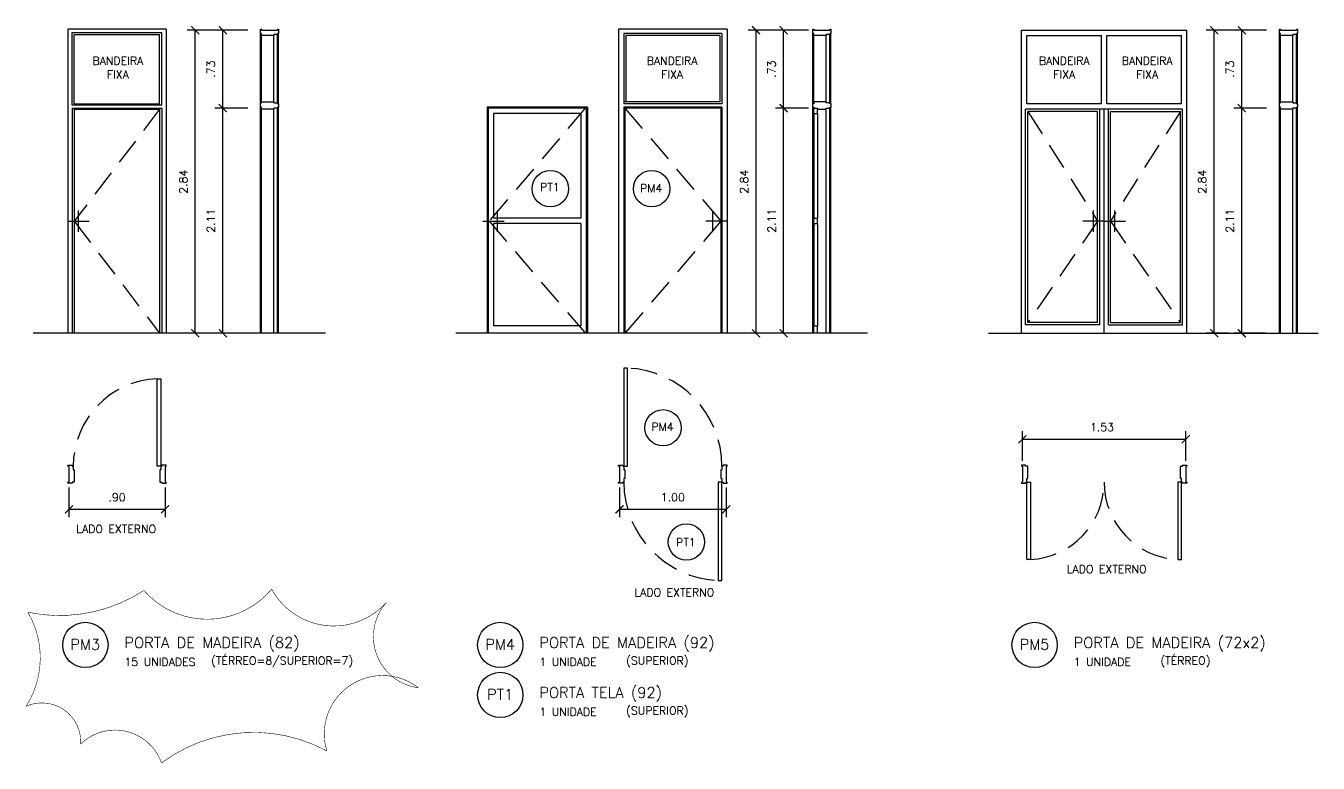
# Model space of a CAD drawing. Header units: millimetres. Extents: x 193 to 586, y 108 to 133.
# Drawn here: x 205.35 to 217.46, y 125.13 to 132.04 of the extents above; entities that cross this region are included whole.
import ezdxf

# ---------------------------------------------------------------- set-up
doc = ezdxf.new("R2010")
doc.units = ezdxf.units.MM
doc.linetypes.add('HIDDEN', pattern=[0.375, 0.25, -0.125])
for name, color, linetype in [('CAIX', 2, 'Continuous'), ('CAIXN', 7, 'Continuous'), ('COTAS', 1, 'Continuous'), ('LPROJ', 7, 'HIDDEN'), ('LVISTA02', 1, 'Continuous'), ('NOTAS', 2, 'Continuous'), ('REVEST', 2, 'Continuous')]:
    doc.layers.add(name, color=color, linetype=linetype)
doc.styles.add('100-50', font='romans.shx', dxfattribs={"height": 0.125})
doc.styles.add('60-50', font='romans.shx', dxfattribs={"height": 0.075})
doc.dimstyles.new('50', dxfattribs={"dimtxt": 0.1, "dimasz": 2.5, "dimexe": 1.25, "dimexo": 0.625, "dimgap": 0.075, "dimtad": 1, "dimzin": 0, "dimdsep": 46, "dimtxsty": '60-50', "dimcen": 2.5, "dimclrt": 3, "dimadec": 0, "dimazin": 0, "dimtfac": 1, "dimtmove": 0, "dimatfit": 3, "dimfxl": 1, "dimarcsym": 0})

# ---------------------------------------------------------------- blocks, each defined once
blk = doc.blocks.new('_ARCHTICK')
at = {"color": 0, "linetype": 'ByBlock', "const_width": 0.15}
blk.add_lwpolyline([(-0.5, -0.5), (0.5, 0.5)], dxfattribs=at)
blk = doc.blocks.new('*D14')
at = {"color": 0, "linetype": 'ByBlock'}
for p, q in [((56.908, 234.06), (56.6, 234.06)), ((56.675, 231.95), (56.675, 234.06)), ((56.898, 231.95), (56.6, 231.95))]:
    blk.add_line(p, q, dxfattribs=at)
at = {"layer": 'DEFPOINTS', "color": 0, "linetype": 'ByBlock'}
for p in [(56.675, 234.06), (56.958, 234.06), (56.948, 231.95)]:
    blk.add_point(p, dxfattribs=at)
at = {"color": 0, "linetype": 'ByBlock', "xscale": 0.075, "yscale": 0.075, "zscale": 0.075}
for p, rotation in [((56.675, 234.06), 90), ((56.675, 231.95), 270)]:
    blk.add_blockref('_ARCHTICK', p, dxfattribs=dict(at, rotation=rotation))
at = {"color": 3, "linetype": 'ByBlock', "insert": (56.563, 233.005), "char_height": 0.075, "attachment_point": 5, "rotation": 90, "style": '60-50'}
blk.add_mtext('2.11', dxfattribs=at)
blk = doc.blocks.new('*D15')
at = {"color": 0, "linetype": 'ByBlock'}
for p, q in [((56.908, 234.79), (56.6, 234.79)), ((56.675, 234.06), (56.675, 234.79))]:
    blk.add_line(p, q, dxfattribs=at)
at = {"layer": 'DEFPOINTS', "color": 0, "linetype": 'ByBlock'}
for p in [(56.675, 234.79), (56.958, 234.79), (56.958, 234.06)]:
    blk.add_point(p, dxfattribs=at)
at = {"color": 0, "linetype": 'ByBlock', "xscale": 0.075, "yscale": 0.075, "zscale": 0.075}
for p, rotation in [((56.675, 234.79), 90), ((56.675, 234.06), 270)]:
    blk.add_blockref('_ARCHTICK', p, dxfattribs=dict(at, rotation=rotation))
at = {"color": 3, "linetype": 'ByBlock', "insert": (56.563, 234.425), "char_height": 0.075, "attachment_point": 5, "rotation": 90, "style": '60-50'}
blk.add_mtext('.73', dxfattribs=at)
blk = doc.blocks.new('*D16')
at = {"color": 0, "linetype": 'ByBlock'}
for p, q in [((56.625, 234.79), (56.342, 234.79)), ((56.417, 231.95), (56.417, 234.79)), ((56.55, 231.95), (56.342, 231.95))]:
    blk.add_line(p, q, dxfattribs=at)
at = {"layer": 'DEFPOINTS', "color": 0, "linetype": 'ByBlock'}
for p in [(56.417, 234.79), (56.675, 234.79), (56.6, 231.95)]:
    blk.add_point(p, dxfattribs=at)
at = {"color": 0, "linetype": 'ByBlock', "xscale": 0.075, "yscale": 0.075, "zscale": 0.075}
for p, rotation in [((56.417, 234.79), 90), ((56.417, 231.95), 270)]:
    blk.add_blockref('_ARCHTICK', p, dxfattribs=dict(at, rotation=rotation))
at = {"color": 3, "linetype": 'ByBlock', "insert": (56.305, 233.37), "char_height": 0.075, "attachment_point": 5, "rotation": 90, "style": '60-50'}
blk.add_mtext('2.84', dxfattribs=at)
blk = doc.blocks.new('*D17')
at = {"color": 0, "linetype": 'ByBlock'}
for p, q in [((60.359, 230.504), (60.359, 230.225)), ((61.26, 230.504), (61.26, 230.225)), ((60.359, 230.3), (61.26, 230.3))]:
    blk.add_line(p, q, dxfattribs=at)
at = {"layer": 'DEFPOINTS', "color": 0, "linetype": 'ByBlock'}
for p in [(60.359, 230.554), (61.26, 230.554), (61.26, 230.3)]:
    blk.add_point(p, dxfattribs=at)
at = {"color": 0, "linetype": 'ByBlock', "xscale": 0.075, "yscale": 0.075, "zscale": 0.075, "rotation": 180}
blk.add_blockref('_ARCHTICK', (60.359, 230.3), dxfattribs=at)
at = {"color": 0, "linetype": 'ByBlock', "xscale": 0.075, "yscale": 0.075, "zscale": 0.075}
blk.add_blockref('_ARCHTICK', (61.26, 230.3), dxfattribs=at)
at = {"color": 3, "linetype": 'ByBlock', "insert": (60.81, 230.413), "char_height": 0.075, "attachment_point": 5, "style": '60-50'}
blk.add_mtext('.90', dxfattribs=at)
blk = doc.blocks.new('*D18')
at = {"color": 0, "linetype": 'ByBlock'}
for p, q in [((61.949, 234.06), (61.642, 234.06)), ((61.717, 231.95), (61.717, 234.06)), ((61.939, 231.95), (61.642, 231.95))]:
    blk.add_line(p, q, dxfattribs=at)
at = {"layer": 'DEFPOINTS', "color": 0, "linetype": 'ByBlock'}
for p in [(61.717, 234.06), (61.999, 234.06), (61.989, 231.95)]:
    blk.add_point(p, dxfattribs=at)
at = {"color": 0, "linetype": 'ByBlock', "xscale": 0.075, "yscale": 0.075, "zscale": 0.075}
for p, rotation in [((61.717, 234.06), 90), ((61.717, 231.95), 270)]:
    blk.add_blockref('_ARCHTICK', p, dxfattribs=dict(at, rotation=rotation))
at = {"color": 3, "linetype": 'ByBlock', "insert": (61.605, 233.005), "char_height": 0.075, "attachment_point": 5, "rotation": 90, "style": '60-50'}
blk.add_mtext('2.11', dxfattribs=at)
blk = doc.blocks.new('*D19')
at = {"color": 0, "linetype": 'ByBlock'}
for p, q in [((61.949, 234.79), (61.642, 234.79)), ((61.717, 234.06), (61.717, 234.79))]:
    blk.add_line(p, q, dxfattribs=at)
at = {"layer": 'DEFPOINTS', "color": 0, "linetype": 'ByBlock'}
for p in [(61.717, 234.79), (61.999, 234.79), (61.999, 234.06)]:
    blk.add_point(p, dxfattribs=at)
at = {"color": 0, "linetype": 'ByBlock', "xscale": 0.075, "yscale": 0.075, "zscale": 0.075}
for p, rotation in [((61.717, 234.79), 90), ((61.717, 234.06), 270)]:
    blk.add_blockref('_ARCHTICK', p, dxfattribs=dict(at, rotation=rotation))
at = {"color": 3, "linetype": 'ByBlock', "insert": (61.605, 234.425), "char_height": 0.075, "attachment_point": 5, "rotation": 90, "style": '60-50'}
blk.add_mtext('.73', dxfattribs=at)
blk = doc.blocks.new('*D20')
at = {"color": 0, "linetype": 'ByBlock'}
for p, q in [((61.667, 234.79), (61.384, 234.79)), ((61.459, 231.95), (61.459, 234.79)), ((61.592, 231.95), (61.384, 231.95))]:
    blk.add_line(p, q, dxfattribs=at)
at = {"layer": 'DEFPOINTS', "color": 0, "linetype": 'ByBlock'}
for p in [(61.459, 234.79), (61.717, 234.79), (61.642, 231.95)]:
    blk.add_point(p, dxfattribs=at)
at = {"color": 0, "linetype": 'ByBlock', "xscale": 0.075, "yscale": 0.075, "zscale": 0.075}
for p, rotation in [((61.459, 234.79), 90), ((61.459, 231.95), 270)]:
    blk.add_blockref('_ARCHTICK', p, dxfattribs=dict(at, rotation=rotation))
at = {"color": 3, "linetype": 'ByBlock', "insert": (61.346, 233.37), "char_height": 0.075, "attachment_point": 5, "rotation": 90, "style": '60-50'}
blk.add_mtext('2.84', dxfattribs=at)
blk = doc.blocks.new('*D21')
at = {"color": 0, "linetype": 'ByBlock'}
for p, q in [((65.315, 230.504), (65.315, 230.225)), ((66.315, 230.504), (66.315, 230.225)), ((65.315, 230.3), (66.315, 230.3))]:
    blk.add_line(p, q, dxfattribs=at)
at = {"layer": 'DEFPOINTS', "color": 0, "linetype": 'ByBlock'}
for p in [(65.315, 230.554), (66.315, 230.554), (66.315, 230.3)]:
    blk.add_point(p, dxfattribs=at)
at = {"color": 0, "linetype": 'ByBlock', "xscale": 0.075, "yscale": 0.075, "zscale": 0.075, "rotation": 180}
blk.add_blockref('_ARCHTICK', (65.315, 230.3), dxfattribs=at)
at = {"color": 0, "linetype": 'ByBlock', "xscale": 0.075, "yscale": 0.075, "zscale": 0.075}
blk.add_blockref('_ARCHTICK', (66.315, 230.3), dxfattribs=at)
at = {"color": 3, "linetype": 'ByBlock', "insert": (65.815, 230.413), "char_height": 0.075, "attachment_point": 5, "style": '60-50'}
blk.add_mtext('1.00', dxfattribs=at)
blk = doc.blocks.new('*D22')
at = {"color": 0, "linetype": 'ByBlock'}
for p, q in [((61.949, 234.06), (61.642, 234.06)), ((61.717, 231.95), (61.717, 234.06)), ((61.939, 231.95), (61.642, 231.95))]:
    blk.add_line(p, q, dxfattribs=at)
at = {"layer": 'DEFPOINTS', "color": 0, "linetype": 'ByBlock'}
for p in [(61.717, 234.06), (61.999, 234.06), (61.989, 231.95)]:
    blk.add_point(p, dxfattribs=at)
at = {"color": 0, "linetype": 'ByBlock', "xscale": 0.075, "yscale": 0.075, "zscale": 0.075}
for p, rotation in [((61.717, 234.06), 90), ((61.717, 231.95), 270)]:
    blk.add_blockref('_ARCHTICK', p, dxfattribs=dict(at, rotation=rotation))
at = {"color": 3, "linetype": 'ByBlock', "insert": (61.605, 233.005), "char_height": 0.075, "attachment_point": 5, "rotation": 90, "style": '60-50'}
blk.add_mtext('2.11', dxfattribs=at)
blk = doc.blocks.new('*D23')
at = {"color": 0, "linetype": 'ByBlock'}
for p, q in [((61.949, 234.79), (61.642, 234.79)), ((61.717, 234.06), (61.717, 234.79))]:
    blk.add_line(p, q, dxfattribs=at)
at = {"layer": 'DEFPOINTS', "color": 0, "linetype": 'ByBlock'}
for p in [(61.717, 234.79), (61.999, 234.79), (61.999, 234.06)]:
    blk.add_point(p, dxfattribs=at)
at = {"color": 0, "linetype": 'ByBlock', "xscale": 0.075, "yscale": 0.075, "zscale": 0.075}
for p, rotation in [((61.717, 234.79), 90), ((61.717, 234.06), 270)]:
    blk.add_blockref('_ARCHTICK', p, dxfattribs=dict(at, rotation=rotation))
at = {"color": 3, "linetype": 'ByBlock', "insert": (61.605, 234.425), "char_height": 0.075, "attachment_point": 5, "rotation": 90, "style": '60-50'}
blk.add_mtext('.73', dxfattribs=at)
blk = doc.blocks.new('*D24')
at = {"color": 0, "linetype": 'ByBlock'}
for p, q in [((61.667, 234.79), (61.384, 234.79)), ((61.459, 231.95), (61.459, 234.79)), ((61.592, 231.95), (61.384, 231.95))]:
    blk.add_line(p, q, dxfattribs=at)
at = {"layer": 'DEFPOINTS', "color": 0, "linetype": 'ByBlock'}
for p in [(61.459, 234.79), (61.717, 234.79), (61.642, 231.95)]:
    blk.add_point(p, dxfattribs=at)
at = {"color": 0, "linetype": 'ByBlock', "xscale": 0.075, "yscale": 0.075, "zscale": 0.075}
for p, rotation in [((61.459, 234.79), 90), ((61.459, 231.95), 270)]:
    blk.add_blockref('_ARCHTICK', p, dxfattribs=dict(at, rotation=rotation))
at = {"color": 3, "linetype": 'ByBlock', "insert": (61.346, 233.37), "char_height": 0.075, "attachment_point": 5, "rotation": 90, "style": '60-50'}
blk.add_mtext('2.84', dxfattribs=at)
blk = doc.blocks.new('*D25')
at = {"color": 0, "linetype": 'ByBlock'}
for p, q in [((68.488, 230.754), (68.488, 231.032)), ((70.018, 230.754), (70.018, 231.032)), ((68.488, 230.957), (70.018, 230.957))]:
    blk.add_line(p, q, dxfattribs=at)
at = {"layer": 'DEFPOINTS', "color": 0, "linetype": 'ByBlock'}
for p in [(70.018, 230.957), (68.488, 230.704), (70.018, 230.704)]:
    blk.add_point(p, dxfattribs=at)
at = {"color": 0, "linetype": 'ByBlock', "xscale": 0.075, "yscale": 0.075, "zscale": 0.075, "rotation": 180}
blk.add_blockref('_ARCHTICK', (68.488, 230.957), dxfattribs=at)
at = {"color": 0, "linetype": 'ByBlock', "xscale": 0.075, "yscale": 0.075, "zscale": 0.075}
blk.add_blockref('_ARCHTICK', (70.018, 230.957), dxfattribs=at)
at = {"color": 3, "linetype": 'ByBlock', "insert": (69.233, 231.071), "char_height": 0.075, "attachment_point": 5, "style": '60-50'}
blk.add_mtext('1.53', dxfattribs=at)

msp = doc.modelspace()

# ---------------------------------------------------------------- linework, layer by layer
at = {"layer": 'CAIX'}
for p, q in [((207.5602, 132.0096), (207.5602, 131.9996)), ((207.5602, 131.9996), (207.7102, 131.9996)), ((207.7102, 132.0096), (207.7102, 131.9996)), ((212.734, 132.0096), (212.734, 131.9996)), ((212.734, 131.9996), (212.884, 131.9996)), ((212.884, 132.0096), (212.884, 131.9996)), ((217.1065, 132.0096), (217.1065, 131.9996)), ((217.1065, 131.9996), (217.2565, 131.9996)), ((217.2565, 132.0096), (217.2565, 131.9996)), ((207.6752, 131.3297), (207.6752, 131.9496)), ((207.7102, 131.3197), (207.7102, 131.9596)), ((212.849, 131.3297), (212.849, 131.9496)), ((212.884, 131.3197), (212.884, 131.9596)), ((217.2215, 131.3297), (217.2215, 131.9496)), ((217.2565, 131.3197), (217.2565, 131.9596)), ((207.6752, 129.1596), (207.6752, 131.2597)), ((207.7102, 129.1596), (207.7102, 131.2697)), ((212.724, 131.2797), (212.724, 131.3097)), ((212.734, 131.3097), (212.724, 131.3097)), ((212.724, 131.2797), (212.734, 131.2797)), ((212.849, 131.3297), (212.734, 131.3297)), ((212.734, 131.3297), (212.734, 131.3097)), ((212.734, 131.2797), (212.734, 131.2697)), ((212.734, 131.2697), (212.769, 131.2697)), ((212.734, 131.2197), (212.734, 131.2697)), ((212.769, 131.2697), (212.769, 131.2597)), ((212.769, 131.2597), (212.849, 131.2597)), ((212.769, 131.2197), (212.769, 131.2597)), ((212.849, 131.3197), (212.849, 131.3297)), ((212.884, 131.3197), (212.849, 131.3197)), ((212.849, 131.2597), (212.849, 131.2697)), ((212.849, 131.2697), (212.884, 131.2697)), ((212.849, 129.1596), (212.849, 131.2597)), ((212.884, 131.3097), (212.884, 131.3197)), ((212.894, 131.3097), (212.884, 131.3097)), ((212.884, 131.2697), (212.884, 131.2797)), ((212.884, 131.2797), (212.894, 131.2797)), ((212.884, 129.1596), (212.884, 131.2697)), ((212.894, 131.3097), (212.894, 131.2797)), ((217.2215, 129.1596), (217.2215, 131.2597)), ((217.2565, 129.1596), (217.2565, 131.2697)), ((212.734, 131.2197), (212.769, 131.2197)), ((212.769, 131.2197), (212.769, 130.2397)), ((212.734, 130.2397), (212.769, 130.2397)), ((212.734, 130.1897), (212.734, 130.2397)), ((212.734, 130.1897), (212.769, 130.1897)), ((212.769, 130.1897), (212.769, 130.2397)), ((212.769, 130.1897), (212.769, 129.2296)), ((212.734, 129.1596), (212.734, 129.2296)), ((212.734, 129.2296), (212.769, 129.2296)), ((212.769, 129.1596), (212.769, 129.2296)), ((205.7556, 127.9135), (205.7456, 127.9135)), ((205.7556, 127.9135), (205.7556, 127.7635)), ((206.6563, 127.9135), (206.6563, 127.7635)), ((206.6563, 127.9135), (206.6663, 127.9135)), ((210.904, 127.9135), (210.914, 127.9135)), ((210.914, 127.9135), (210.914, 127.7635)), ((211.914, 127.9135), (211.914, 127.7635)), ((211.914, 127.9135), (211.924, 127.9135)), ((214.6788, 127.9135), (214.6888, 127.9135)), ((214.6888, 127.9135), (214.6888, 127.7635)), ((216.2188, 127.9135), (216.2188, 127.7635)), ((216.2288, 127.9135), (216.2188, 127.9135)), ((205.7556, 127.7635), (205.7456, 127.7635)), ((206.6563, 127.7635), (206.6663, 127.7635)), ((210.904, 127.7635), (210.914, 127.7635)), ((211.914, 127.7635), (211.924, 127.7635)), ((214.6788, 127.7635), (214.6888, 127.7635)), ((216.2288, 127.7635), (216.2188, 127.7635))]:
    msp.add_line(p, q, dxfattribs=at)
for points in [[(207.7102, 132.0096), (207.7202, 132.0096), (207.7202, 131.9696), (207.7102, 131.9696), (207.7102, 131.9596), (207.6752, 131.9596), (207.6752, 131.9496), (207.5602, 131.9496), (207.5602, 131.9696), (207.5502, 131.9696), (207.5502, 132.0096), (207.5602, 132.0096)], [(212.884, 132.0096), (212.894, 132.0096), (212.894, 131.9696), (212.884, 131.9696), (212.884, 131.9596), (212.849, 131.9596), (212.849, 131.9496), (212.734, 131.9496), (212.734, 131.9696), (212.724, 131.9696), (212.724, 132.0096), (212.734, 132.0096)], [(217.2565, 132.0096), (217.2665, 132.0096), (217.2665, 131.9696), (217.2565, 131.9696), (217.2565, 131.9596), (217.2215, 131.9596), (217.2215, 131.9496), (217.1065, 131.9496), (217.1065, 131.9696), (217.0965, 131.9696), (217.0965, 132.0096), (217.1065, 132.0096)], [(210.954, 127.9135), (210.989, 127.9135), (210.989, 128.8334), (210.954, 128.8334), (210.954, 127.9135)], [(206.6163, 127.9135), (206.5813, 127.9135), (206.5813, 128.7335), (206.6163, 128.7335), (206.6163, 127.9135)], [(205.7456, 127.9135), (205.7456, 127.9235), (205.7856, 127.9235), (205.7856, 127.9135), (205.7956, 127.9135), (205.7956, 127.8785), (205.8056, 127.8785), (205.8056, 127.7635), (205.7856, 127.7635), (205.7856, 127.7535), (205.7456, 127.7535), (205.7456, 127.7635)], [(206.6663, 127.9135), (206.6663, 127.9235), (206.6263, 127.9235), (206.6263, 127.9135), (206.6163, 127.9135), (206.6163, 127.8785), (206.6063, 127.8785), (206.6063, 127.7635), (206.6263, 127.7635), (206.6263, 127.7535), (206.6663, 127.7535), (206.6663, 127.7635)], [(210.904, 127.9135), (210.904, 127.9235), (210.944, 127.9235), (210.944, 127.9135), (210.954, 127.9135), (210.954, 127.8785), (210.964, 127.8785), (210.964, 127.7985), (210.954, 127.7985), (210.954, 127.7635), (210.944, 127.7635), (210.944, 127.7535), (210.904, 127.7535), (210.904, 127.7635)], [(211.924, 127.9135), (211.924, 127.9235), (211.884, 127.9235), (211.884, 127.9135), (211.874, 127.9135), (211.874, 127.8785), (211.864, 127.8785), (211.864, 127.7985), (211.874, 127.7985), (211.874, 127.7635), (211.884, 127.7635), (211.884, 127.7535), (211.924, 127.7535), (211.924, 127.7635)], [(214.6788, 127.7635), (214.6788, 127.7535), (214.7188, 127.7535), (214.7188, 127.7635), (214.7288, 127.7635), (214.7288, 127.7985), (214.7388, 127.7985), (214.7388, 127.9135), (214.7188, 127.9135), (214.7188, 127.9235), (214.6788, 127.9235), (214.6788, 127.9135)], [(216.2288, 127.7635), (216.2288, 127.7535), (216.1888, 127.7535), (216.1888, 127.7635), (216.1788, 127.7635), (216.1788, 127.7985), (216.1688, 127.7985), (216.1688, 127.9135), (216.1888, 127.9135), (216.1888, 127.9235), (216.2288, 127.9235), (216.2288, 127.9135)], [(211.874, 127.7635), (211.839, 127.7635), (211.839, 126.8436), (211.874, 126.8436), (211.874, 127.7635)], [(214.7288, 127.7635), (214.7638, 127.7635), (214.7638, 127.0393), (214.7288, 127.0393), (214.7288, 127.7635)], [(216.1788, 127.7635), (216.1438, 127.7635), (216.1438, 127.0393), (216.1788, 127.0393), (216.1788, 127.7635)]]:
    msp.add_lwpolyline(points, dxfattribs=at)
for points in [[(207.6752, 131.3197), (207.7102, 131.3197), (207.7102, 131.3097), (207.7202, 131.3097), (207.7202, 131.2797), (207.7102, 131.2797), (207.7102, 131.2697), (207.6752, 131.2697), (207.6752, 131.2597), (207.5602, 131.2597), (207.5602, 131.2797), (207.5502, 131.2797), (207.5502, 131.3197), (207.5602, 131.3197), (207.5602, 131.3297), (207.6752, 131.3297)], [(217.2215, 131.3197), (217.2565, 131.3197), (217.2565, 131.3097), (217.2665, 131.3097), (217.2665, 131.2797), (217.2565, 131.2797), (217.2565, 131.2697), (217.2215, 131.2697), (217.2215, 131.2597), (217.1065, 131.2597), (217.1065, 131.2797), (217.0965, 131.2797), (217.0965, 131.3197), (217.1065, 131.3197), (217.1065, 131.3297), (217.2215, 131.3297)]]:
    msp.add_lwpolyline(points, close=True, dxfattribs=at)
at = {"layer": 'CAIX', "color": 8, "linetype": 'HIDDEN'}
for centre, radius, start, end in [((210.9496, 127.9098), 0.9244, 0.22795, 87.55622), ((206.6163, 127.9135), 0.8207, 92.44408, 179.99997), ((211.8784, 127.7672), 0.9244, 180.22795, 267.55622), ((214.7288, 127.7635), 0.725, 272.76707, 359.99997), ((216.1788, 127.7635), 0.725, 180.00003, 267.23293)]:
    msp.add_arc(centre, radius, start, end, dxfattribs=at)
at = {"layer": 'CAIXN', "color": 8, "ltscale": 0.5}
for centre, radius in [((210.266, 130.5149), 0.17), ((211.2153, 130.5149), 0.17), ((211.322, 128.2741), 0.17), ((211.5408, 127.2035), 0.17), ((205.9097, 126.2384), 0.2125), ((209.7973, 126.2384), 0.2125), ((214.8029, 126.2384), 0.2125), ((209.7973, 125.7701), 0.2125)]:
    msp.add_circle(centre, radius, dxfattribs=at)
at = {"layer": 'LPROJ'}
for p, q in [((206.6056, 131.2597), (205.8056, 130.2096)), ((210.5932, 131.2697), (209.6932, 130.2097)), ((210.964, 131.2697), (211.864, 130.2097)), ((214.7388, 131.2396), (215.3938, 130.2097)), ((216.1688, 131.2396), (215.5138, 130.2097)), ((205.8056, 130.2096), (206.6056, 129.1596)), ((209.6932, 130.2097), (210.5932, 129.1596)), ((211.864, 130.2097), (210.964, 129.1596)), ((215.3938, 130.2097), (214.7388, 129.2596)), ((215.5138, 130.2097), (216.1688, 129.2596))]:
    msp.add_line(p, q, dxfattribs=at)
at = {"layer": 'LVISTA02'}
for p, q in [((205.7456, 132.0096), (205.7456, 129.1596)), ((206.6656, 132.0096), (205.7456, 132.0096)), ((205.7856, 131.2997), (205.7856, 131.9796)), ((205.7856, 131.9796), (206.6256, 131.9796)), ((206.6256, 131.2997), (206.6256, 131.9796)), ((206.6656, 132.0096), (206.6656, 129.1596)), ((210.904, 132.0096), (210.904, 129.1596)), ((211.924, 132.0096), (210.904, 132.0096)), ((211.924, 132.0096), (211.924, 129.1596)), ((214.6788, 131.9996), (216.2288, 131.9996)), ((214.6788, 129.1596), (214.6788, 131.9996)), ((216.2288, 129.1596), (216.2288, 131.9996)), ((205.8056, 131.3097), (205.8056, 131.9596)), ((205.8056, 131.9596), (206.6056, 131.9596)), ((206.6056, 131.3097), (206.6056, 131.9596)), ((207.5502, 131.3197), (207.5502, 131.9696)), ((207.5602, 131.3297), (207.5602, 131.9496)), ((207.7202, 131.3097), (207.7202, 131.9696)), ((210.954, 131.9696), (210.954, 131.3097)), ((211.874, 131.9696), (210.954, 131.9696)), ((211.854, 131.9496), (210.974, 131.9496)), ((210.974, 131.9496), (210.974, 131.3297)), ((211.854, 131.9496), (211.854, 131.3297)), ((211.874, 131.9696), (211.874, 131.3097)), ((212.724, 131.3097), (212.724, 131.9696)), ((212.734, 131.3297), (212.734, 131.9496)), ((212.894, 131.3097), (212.894, 131.9696)), ((214.7288, 131.9496), (215.4288, 131.9496)), ((214.7288, 131.3096), (214.7288, 131.9496)), ((215.4288, 131.3096), (215.4288, 131.9496)), ((215.4788, 131.3096), (215.4788, 131.9496)), ((215.4788, 131.9496), (216.1788, 131.9496)), ((216.1788, 131.3096), (216.1788, 131.9496)), ((217.0965, 131.3197), (217.0965, 131.9696)), ((217.1065, 131.3297), (217.1065, 131.9496)), ((217.2665, 131.3097), (217.2665, 131.9696)), ((205.7856, 131.2997), (206.6256, 131.2997)), ((205.7856, 131.2697), (205.7856, 129.1596)), ((205.7856, 131.2697), (206.6256, 131.2697)), ((205.8056, 131.3097), (206.6056, 131.3097)), ((205.8056, 131.2597), (205.8056, 129.1596)), ((205.8056, 131.2597), (206.6056, 131.2597)), ((206.6056, 131.2597), (206.6056, 129.1596)), ((206.6256, 131.2697), (206.6256, 129.1596)), ((207.5502, 129.1596), (207.5502, 131.2797)), ((207.5602, 129.1596), (207.5602, 131.2597)), ((207.7202, 129.1596), (207.7202, 131.2797)), ((210.6132, 131.2797), (209.6732, 131.2797)), ((209.6732, 131.2797), (209.6732, 129.1596)), ((210.6032, 131.2697), (209.6832, 131.2697)), ((209.6832, 131.2697), (209.6832, 129.1596)), ((210.6032, 131.2697), (210.6032, 129.1596)), ((210.6132, 131.2797), (210.6132, 129.1596)), ((211.874, 131.3097), (210.954, 131.3097)), ((211.874, 131.2797), (210.954, 131.2797)), ((210.954, 131.2797), (210.954, 129.1596)), ((211.854, 131.3297), (210.964, 131.3297)), ((211.864, 131.2697), (210.964, 131.2697)), ((210.964, 131.2697), (210.964, 129.1596)), ((211.864, 131.2697), (211.864, 129.1596)), ((211.874, 131.2797), (211.874, 129.1596)), ((212.724, 129.1596), (212.724, 131.2797)), ((212.894, 129.1596), (212.894, 131.2797)), ((216.1888, 131.2596), (214.7188, 131.2596)), ((214.7188, 129.2396), (214.7188, 131.2596)), ((215.4288, 131.3096), (214.7288, 131.3096)), ((215.4138, 129.2396), (215.4138, 131.2596)), ((215.4538, 129.1596), (215.4538, 131.2596)), ((216.1788, 131.3096), (215.4788, 131.3096)), ((215.4938, 129.2396), (215.4938, 131.2596)), ((216.1888, 129.2396), (216.1888, 131.2596)), ((217.0965, 129.1596), (217.0965, 131.2797)), ((217.1065, 129.1596), (217.1065, 131.2597)), ((217.2665, 129.1596), (217.2665, 131.2797)), ((209.7332, 131.2197), (209.7332, 130.2397)), ((210.5532, 131.2197), (209.7332, 131.2197)), ((210.5532, 131.2197), (210.5532, 130.2397)), ((212.734, 131.2197), (212.734, 130.2397)), ((214.7388, 129.2596), (214.7388, 131.2396)), ((215.3938, 131.2396), (214.7388, 131.2396)), ((215.3938, 129.2596), (215.3938, 131.2396)), ((215.5138, 129.2596), (215.5138, 131.2396)), ((215.5138, 131.2396), (216.1688, 131.2396)), ((216.1688, 129.2596), (216.1688, 131.2396)), ((210.5532, 130.2397), (209.7332, 130.2397)), ((210.5532, 130.1897), (209.7332, 130.1897)), ((209.7332, 130.1897), (209.7332, 129.2296)), ((210.5532, 130.1897), (210.5532, 129.2296)), ((212.734, 130.1897), (212.734, 129.2296)), ((210.5532, 129.2296), (209.7332, 129.2296)), ((215.4138, 129.2396), (214.7188, 129.2396)), ((215.3938, 129.2596), (214.7388, 129.2596)), ((215.4938, 129.2396), (216.1888, 129.2396)), ((215.5138, 129.2596), (216.1688, 129.2596))]:
    msp.add_line(p, q, dxfattribs=at)
at = {"layer": 'NOTAS'}
for p, q in [((205.8456, 130.1096), (205.8456, 130.3096)), ((209.7694, 130.1096), (209.7694, 130.3096)), ((211.7878, 130.1096), (211.7878, 130.3096)), ((215.3538, 130.1096), (215.3538, 130.3096)), ((215.5538, 130.1096), (215.5538, 130.3096)), ((205.7456, 130.2096), (205.9456, 130.2096)), ((209.6332, 130.2096), (209.8332, 130.2096)), ((211.924, 130.2096), (211.724, 130.2096)), ((215.4538, 130.2096), (215.2538, 130.2096)), ((215.4538, 130.2096), (215.6538, 130.2096))]:
    msp.add_line(p, q, dxfattribs=at)
at = {"layer": 'NOTAS', "color": 211, "const_width": 0.005}
msp.add_lwpolyline([(209.0298, 125.8373), (209.0298, 125.8373, 0), (209.0298, 125.8373, 0.7317073), (208.1714, 125.246, 0.2916062), (206.6232, 125.1333, 0.5466341), (205.8658, 125.3103, 0.5611338), (205.3546, 125.6639, 0.2818881), (205.3713, 126.5451, 0.1991006), (206.4578, 126.7498, 0.4612979), (207.6548, 126.7616, 0.5183116), (208.7298, 126.6367, 0.6025857), (209.0298, 125.8373)], format="xyb", close=True, dxfattribs=at)
at = {"layer": 'REVEST'}
for p, q in [((208.1589, 129.1596), (205.4195, 129.1596)), ((213.2379, 129.1596), (209.3803, 129.1596)), ((214.3704, 129.1596), (217.4596, 129.1596))]:
    msp.add_line(p, q, dxfattribs=at)

# ---------------------------------------------------------------- texts
at = {"layer": 'CAIXN', "ltscale": 0.5, "char_height": 0.075, "style": '60-50'}
for s, insert, attachment_point in [('BANDEIRA', (206.2144, 131.7134), 5), ('BANDEIRA', (211.4068, 131.7134), 5), ('BANDEIRA', (215.0808, 131.7134), 5), ('BANDEIRA', (215.8579, 131.7134), 5), ('FIXA', (206.2144, 131.5863), 5), ('FIXA', (211.4068, 131.5863), 5), ('FIXA', (215.0808, 131.5863), 5), ('FIXA', (215.8579, 131.5863), 5), ('LADO EXTERNO', (206.1981, 127.3256), 5), ('LADO EXTERNO', (215.4782, 126.9494), 5), ('LADO EXTERNO', (211.4278, 126.731), 5), ('15 UNIDADES', (206.2756, 126.0791), 4), ('(TÉRREO=8/SUPERIOR=7)', (207.0883, 126.0791), 4), ('1 UNIDADE', (210.1631, 126.0791), 4), ('(SUPERIOR)', (210.9759, 126.0791), 4), ('1 UNIDADE', (215.1688, 126.0791), 4), ('(TÉRREO)', (215.9816, 126.0791), 4), ('1 UNIDADE', (210.1631, 125.6108), 4), ('(SUPERIOR)', (210.9759, 125.6108), 4)]:
    msp.add_mtext(s, dxfattribs=dict(at, insert=insert, attachment_point=attachment_point))
at = {"layer": 'CAIXN', "color": 2, "ltscale": 0.5}
for s, insert, char_height, attachment_point, style in [('PT1', (210.2614, 130.5301), 0.075, 5, '60-50'), ('PM4', (211.2107, 130.5182), 0.075, 5, '60-50'), ('PM4', (211.3174, 128.2835), 0.075, 5, '60-50'), ('PT1', (211.5362, 127.201), 0.075, 5, '60-50'), ('PM3', (205.9086, 126.2441), 0.1, 5, '100-50'), ('PORTA DE MADEIRA (82)', (206.2757, 126.2441), 0.1, 4, '100-50'), ('PM4', (209.7962, 126.2441), 0.1, 5, '100-50'), ('PORTA DE MADEIRA (92)', (210.1633, 126.2441), 0.1, 4, '100-50'), ('PM5', (214.8018, 126.2441), 0.1, 5, '100-50'), ('PORTA DE MADEIRA (72x2)', (215.1689, 126.2441), 0.1, 4, '100-50'), ('PT1', (209.7962, 125.7758), 0.1, 5, '100-50'), ('PORTA TELA (92)', (210.1633, 125.7758), 0.1, 4, '100-50')]:
    msp.add_mtext(s, dxfattribs=dict(at, insert=insert, char_height=char_height, attachment_point=attachment_point, style=style))

# ---------------------------------------------------------------- dimensions: what is measured, and where the dimension line sits
at = {"layer": 'COTAS'}
for base, p1, p2, override, picture, middle, set_off in [((206.9398, 131.9996), (207.1231, 129.1596), (207.1981, 131.9996), {"dimasz": 0.075, "dimexe": 0.075, "dimexo": 0.05, "dimzin": 4, "dimblk1": 'ARCHTICK', "dimblk2": 'ARCHTICK', "dimsah": 1, "dimtmove": 2}, '*D16', (206.7427, 130.5796), (150.5227, -102.7902)), ((207.1981, 131.9996), (207.4802, 131.2697), (207.4802, 131.9996), {"dimasz": 0.075, "dimexe": 0.075, "dimexo": 0.05, "dimzin": 4, "dimblk1": 'ARCHTICK', "dimblk2": 'ARCHTICK', "dimsah": 1, "dimse1": 1, "dimtmove": 2}, '*D15', (207.0009, 131.6347), (150.5227, -102.7902)), ((212.1935, 131.9996), (212.3768, 129.1596), (212.4518, 131.9996), {"dimasz": 0.075, "dimexe": 0.075, "dimexo": 0.05, "dimzin": 4, "dimblk1": 'ARCHTICK', "dimblk2": 'ARCHTICK', "dimsah": 1, "dimtmove": 2}, '*D20', (212.081, 130.5796), (150.7346, -102.7902)), ((212.4518, 131.9996), (212.734, 131.2697), (212.734, 131.9996), {"dimasz": 0.075, "dimexe": 0.075, "dimexo": 0.05, "dimzin": 4, "dimblk1": 'ARCHTICK', "dimblk2": 'ARCHTICK', "dimsah": 1, "dimse1": 1, "dimtmove": 2}, '*D19', (212.3393, 131.6347), (150.7346, -102.7902)), ((216.4861, 131.9996), (216.6694, 129.1596), (216.7444, 131.9996), {"dimasz": 0.075, "dimexe": 0.075, "dimexo": 0.05, "dimzin": 4, "dimblk1": 'ARCHTICK', "dimblk2": 'ARCHTICK', "dimsah": 1, "dimtmove": 2}, '*D24', (216.3059, 130.5796), (155.0271, -102.7902)), ((216.7444, 131.9996), (217.0265, 131.2697), (217.0265, 131.9996), {"dimasz": 0.075, "dimexe": 0.075, "dimexo": 0.05, "dimzin": 4, "dimblk1": 'ARCHTICK', "dimblk2": 'ARCHTICK', "dimsah": 1, "dimse1": 1, "dimtmove": 2}, '*D23', (216.5642, 131.6347), (155.0271, -102.7902)), ((207.1981, 131.2697), (207.4702, 129.1596), (207.4802, 131.2697), {"dimasz": 0.075, "dimexe": 0.075, "dimexo": 0.05, "dimzin": 4, "dimblk1": 'ARCHTICK', "dimblk2": 'ARCHTICK', "dimsah": 1, "dimtmove": 2}, '*D14', (207.0009, 130.2147), (150.5227, -102.7902)), ((212.4518, 131.2697), (212.724, 129.1596), (212.734, 131.2697), {"dimasz": 0.075, "dimexe": 0.075, "dimexo": 0.05, "dimzin": 4, "dimblk1": 'ARCHTICK', "dimblk2": 'ARCHTICK', "dimsah": 1, "dimtmove": 2}, '*D18', (212.3393, 130.2147), (150.7346, -102.7902)), ((216.7444, 131.2697), (217.0165, 129.1596), (217.0265, 131.2697), {"dimasz": 0.075, "dimexe": 0.075, "dimexo": 0.05, "dimzin": 4, "dimblk1": 'ARCHTICK', "dimblk2": 'ARCHTICK', "dimsah": 1, "dimtmove": 2}, '*D22', (216.5642, 130.2147), (155.0271, -102.7902))]:
    dim = msp.add_linear_dim(base=base, p1=p1, p2=p2, angle=90, dimstyle='50', override=override, dxfattribs=at)
    dim.commit()
    dim.dimension.update_dxf_attribs({"geometry": picture, "text_midpoint": middle, "insert": set_off})
dim = msp.add_linear_dim(base=(216.2188, 128.1669), p1=(214.6888, 127.9135), p2=(216.2188, 127.9135), angle=180, dimstyle='50', override={"dimasz": 0.075, "dimexe": 0.075, "dimexo": 0.05, "dimzin": 4, "dimblk1": 'ARCHTICK', "dimblk2": 'ARCHTICK', "dimsah": 1, "dimtmove": 2}, dxfattribs=at)
dim.commit()
dim.dimension.update_dxf_attribs({"geometry": '*D25', "text_midpoint": (215.4342, 128.2807), "dimtype": 160, "insert": (146.2011, -102.7902)})
for base, p1, p2, picture, middle, set_off in [((206.6563, 127.51), (205.7556, 127.7635), (206.6563, 127.7635), '*D17', (206.206, 127.6225), (145.3962, -102.7902)), ((211.914, 127.51), (210.914, 127.7635), (211.914, 127.7635), '*D21', (211.414, 127.6225), (145.599, -102.7902))]:
    dim = msp.add_linear_dim(base=base, p1=p1, p2=p2, dimstyle='50', override={"dimasz": 0.075, "dimexe": 0.075, "dimexo": 0.05, "dimzin": 4, "dimblk1": 'ARCHTICK', "dimblk2": 'ARCHTICK', "dimsah": 1, "dimtmove": 2}, dxfattribs=at)
    dim.commit()
    dim.dimension.update_dxf_attribs({"geometry": picture, "text_midpoint": middle, "insert": set_off})

doc.saveas('drawing.dxf')
